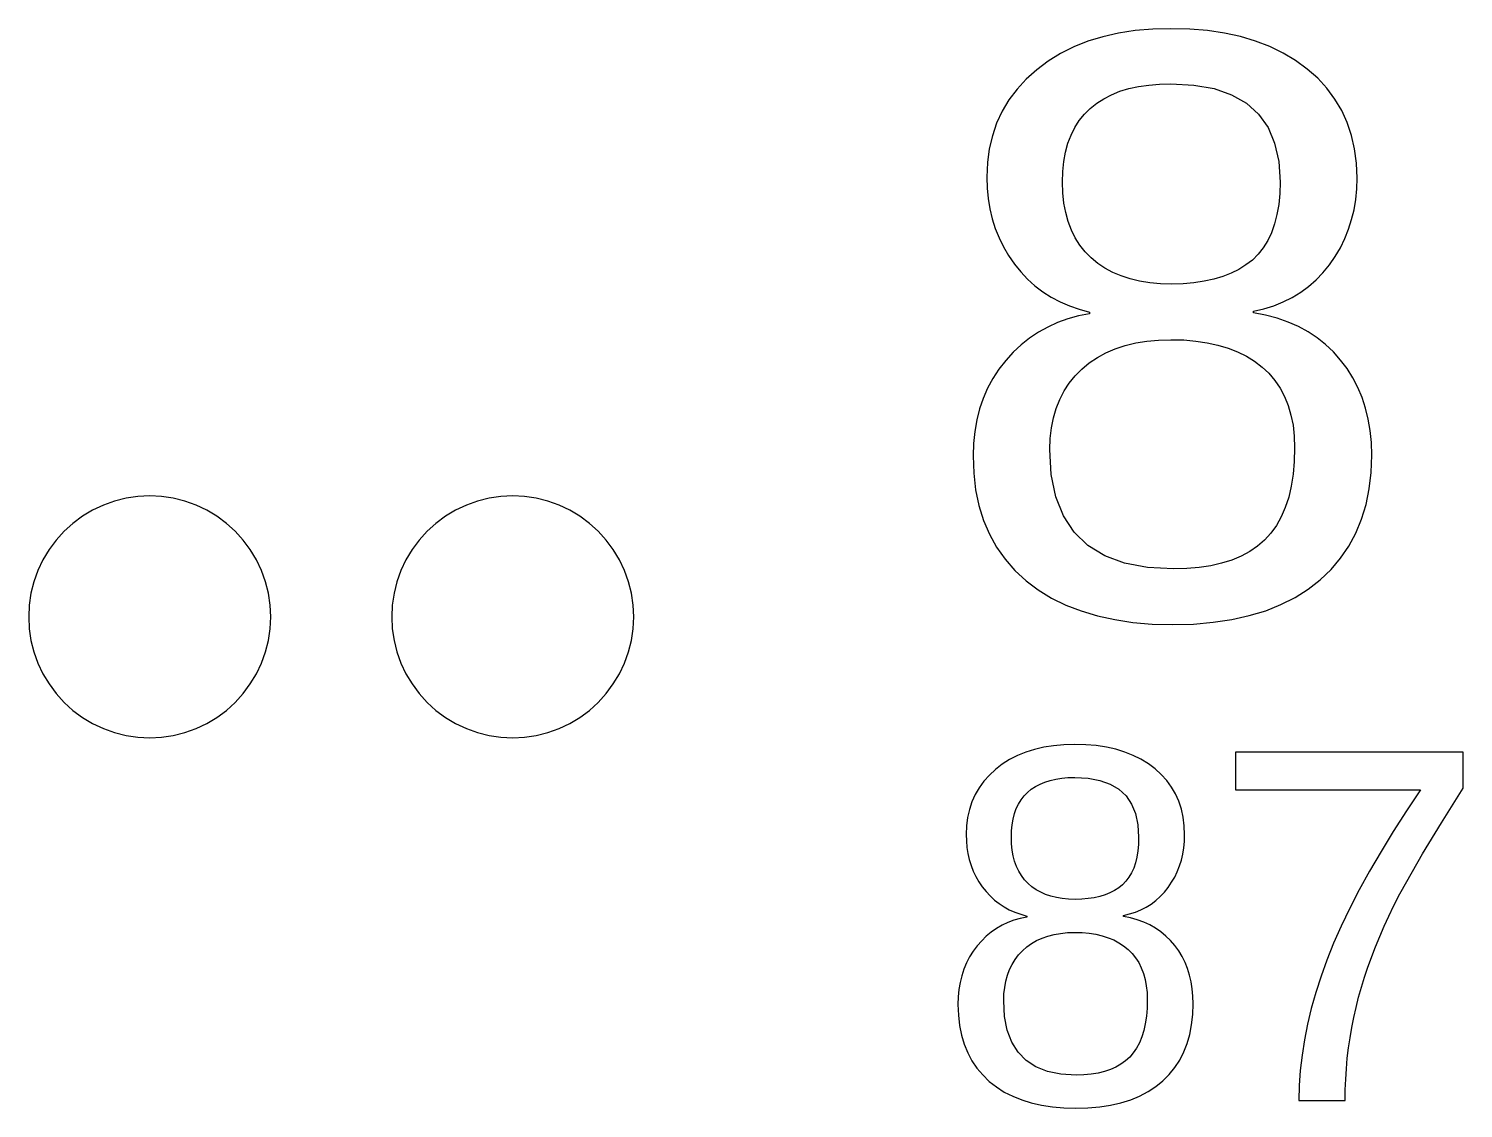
# Model space of a CAD drawing. Header units: metres. Extents: x -61 to 817, y 39 to 684.
# Drawn here: x 310.89 to 322.74, y 119.43 to 128.36 of the extents above; entities that cross this region are included whole.
import ezdxf

# ---------------------------------------------------------------- set-up
doc = ezdxf.new("R2010")
doc.units = ezdxf.units.M

msp = doc.modelspace()

# ---------------------------------------------------------------- linework, layer by layer
for p, q in [((319.763, 128.292), (319.64, 128.255)), ((319.893, 128.322), (319.763, 128.292)), ((320.031, 128.343), (319.893, 128.322)), ((320.175, 128.355), (320.031, 128.343)), ((320.326, 128.359), (320.175, 128.355)), ((320.481, 128.355), (320.326, 128.359)), ((320.628, 128.343), (320.481, 128.355)), ((320.768, 128.322), (320.628, 128.343)), ((320.9, 128.294), (320.768, 128.322)), ((321.025, 128.256), (320.9, 128.294)), ((319.524, 128.208), (319.414, 128.154)), ((319.64, 128.255), (319.524, 128.208)), ((321.143, 128.211), (321.025, 128.256)), ((321.253, 128.157), (321.143, 128.211)), ((319.312, 128.091), (319.217, 128.019)), ((319.414, 128.154), (319.312, 128.091)), ((321.356, 128.096), (321.253, 128.157)), ((321.452, 128.025), (321.356, 128.096)), ((319.13, 127.941), (319.054, 127.858)), ((319.217, 128.019), (319.13, 127.941)), ((321.539, 127.949), (321.452, 128.025)), ((321.615, 127.866), (321.539, 127.949)), ((319.054, 127.858), (318.987, 127.77)), ((319.771, 127.78), (319.835, 127.813)), ((319.835, 127.813), (319.904, 127.841)), ((319.904, 127.841), (319.978, 127.863)), ((319.978, 127.863), (320.057, 127.881)), ((320.057, 127.881), (320.142, 127.893)), ((320.142, 127.893), (320.231, 127.901)), ((320.231, 127.901), (320.326, 127.903)), ((320.326, 127.903), (320.515, 127.893)), ((320.515, 127.893), (320.682, 127.863)), ((320.682, 127.863), (320.827, 127.813)), ((320.827, 127.813), (320.949, 127.743)), ((321.681, 127.777), (321.615, 127.866)), ((318.987, 127.77), (318.931, 127.676)), ((319.611, 127.652), (319.659, 127.699)), ((319.659, 127.699), (319.712, 127.742)), ((319.712, 127.742), (319.771, 127.78)), ((320.949, 127.743), (321.05, 127.653)), ((321.737, 127.683), (321.681, 127.777)), ((318.885, 127.577), (318.85, 127.474)), ((318.931, 127.676), (318.885, 127.577)), ((319.532, 127.541), (319.568, 127.599)), ((319.568, 127.599), (319.611, 127.652)), ((321.05, 127.653), (321.128, 127.542)), ((321.783, 127.583), (321.737, 127.683)), ((321.819, 127.477), (321.783, 127.583)), ((318.85, 127.474), (318.824, 127.365)), ((319.475, 127.411), (319.501, 127.478)), ((319.501, 127.478), (319.532, 127.541)), ((321.128, 127.542), (321.183, 127.412)), ((321.844, 127.365), (321.819, 127.477)), ((318.824, 127.365), (318.809, 127.251)), ((319.441, 127.261), (319.455, 127.338)), ((319.455, 127.338), (319.475, 127.411)), ((321.183, 127.412), (321.217, 127.261)), ((321.86, 127.248), (321.844, 127.365)), ((318.809, 127.251), (318.804, 127.131)), ((319.433, 127.178), (319.441, 127.261)), ((321.217, 127.261), (321.228, 127.09)), ((321.865, 127.124), (321.86, 127.248)), ((318.804, 127.131), (318.807, 127.041)), ((319.43, 127.09), (319.433, 127.178)), ((321.862, 127.034), (321.865, 127.124)), ((318.807, 127.041), (318.815, 126.954)), ((319.433, 127.002), (319.43, 127.09)), ((319.442, 126.917), (319.433, 127.002)), ((321.225, 126.995), (321.217, 126.905)), ((321.228, 127.09), (321.225, 126.995)), ((321.854, 126.947), (321.862, 127.034)), ((318.815, 126.954), (318.829, 126.869)), ((318.829, 126.869), (318.849, 126.787)), ((319.456, 126.838), (319.442, 126.917)), ((321.217, 126.905), (321.202, 126.821)), ((321.819, 126.78), (321.839, 126.862)), ((321.839, 126.862), (321.854, 126.947)), ((318.849, 126.787), (318.874, 126.707)), ((319.476, 126.764), (319.456, 126.838)), ((319.503, 126.694), (319.476, 126.764)), ((321.183, 126.744), (321.157, 126.672)), ((321.202, 126.821), (321.183, 126.744)), ((321.794, 126.7), (321.819, 126.78)), ((318.874, 126.707), (318.905, 126.63)), ((318.905, 126.63), (318.942, 126.555)), ((319.535, 126.629), (319.503, 126.694)), ((319.573, 126.569), (319.535, 126.629)), ((321.157, 126.672), (321.126, 126.606)), ((321.726, 126.548), (321.763, 126.623)), ((321.763, 126.623), (321.794, 126.7)), ((318.942, 126.555), (318.984, 126.483)), ((319.616, 126.514), (319.573, 126.569)), ((319.666, 126.463), (319.616, 126.514)), ((321.089, 126.547), (321.047, 126.494)), ((321.126, 126.606), (321.089, 126.547)), ((321.683, 126.476), (321.726, 126.548)), ((318.984, 126.483), (319.032, 126.413)), ((319.032, 126.413), (319.085, 126.348)), ((319.721, 126.418), (319.666, 126.463)), ((319.78, 126.378), (319.721, 126.418)), ((320.945, 126.405), (320.887, 126.368)), ((320.999, 126.446), (320.945, 126.405)), ((321.047, 126.494), (320.999, 126.446)), ((321.582, 126.341), (321.635, 126.406)), ((321.635, 126.406), (321.683, 126.476)), ((319.085, 126.348), (319.141, 126.288)), ((319.141, 126.288), (319.202, 126.233)), ((319.845, 126.343), (319.78, 126.378)), ((319.914, 126.314), (319.845, 126.343)), ((319.988, 126.29), (319.914, 126.314)), ((320.067, 126.271), (319.988, 126.29)), ((320.15, 126.258), (320.067, 126.271)), ((320.601, 126.27), (320.516, 126.257)), ((320.68, 126.287), (320.601, 126.27)), ((320.754, 126.309), (320.68, 126.287)), ((320.823, 126.336), (320.754, 126.309)), ((320.887, 126.368), (320.823, 126.336)), ((321.463, 126.228), (321.525, 126.282)), ((321.525, 126.282), (321.582, 126.341)), ((319.202, 126.233), (319.267, 126.184)), ((319.267, 126.184), (319.336, 126.14)), ((320.239, 126.25), (320.15, 126.258)), ((320.332, 126.247), (320.239, 126.25)), ((320.427, 126.25), (320.332, 126.247)), ((320.516, 126.257), (320.427, 126.25)), ((321.328, 126.137), (321.398, 126.18)), ((321.398, 126.18), (321.463, 126.228)), ((319.336, 126.14), (319.41, 126.101)), ((319.41, 126.101), (319.487, 126.068)), ((319.487, 126.068), (319.568, 126.039)), ((319.568, 126.039), (319.654, 126.016)), ((321.008, 126.022), (321.094, 126.043)), ((321.094, 126.043), (321.176, 126.068)), ((321.176, 126.068), (321.254, 126.1)), ((321.254, 126.1), (321.328, 126.137)), ((319.389, 125.929), (319.309, 125.892)), ((319.474, 125.96), (319.389, 125.929)), ((319.562, 125.984), (319.474, 125.96)), ((319.654, 126.002), (319.562, 125.984)), ((319.654, 126.016), (319.654, 126.002)), ((321.008, 126.008), (321.008, 126.022)), ((321.108, 125.989), (321.008, 126.008)), ((321.203, 125.964), (321.108, 125.989)), ((321.294, 125.932), (321.203, 125.964)), ((321.379, 125.895), (321.294, 125.932)), ((319.158, 125.8), (319.089, 125.745)), ((319.232, 125.849), (319.158, 125.8)), ((319.309, 125.892), (319.232, 125.849)), ((321.459, 125.852), (321.379, 125.895)), ((321.534, 125.803), (321.459, 125.852)), ((321.603, 125.748), (321.534, 125.803)), ((319.023, 125.683), (318.961, 125.615)), ((319.089, 125.745), (319.023, 125.683)), ((319.718, 125.64), (319.789, 125.679)), ((319.789, 125.679), (319.866, 125.712)), ((319.866, 125.712), (319.948, 125.739)), ((319.948, 125.739), (320.035, 125.76)), ((320.035, 125.76), (320.127, 125.775)), ((320.127, 125.775), (320.224, 125.784)), ((320.224, 125.784), (320.326, 125.787)), ((320.326, 125.787), (320.431, 125.785)), ((320.431, 125.785), (320.531, 125.776)), ((320.531, 125.776), (320.625, 125.762)), ((320.625, 125.762), (320.714, 125.743)), ((320.714, 125.743), (320.798, 125.718)), ((320.798, 125.718), (320.876, 125.687)), ((320.876, 125.687), (320.949, 125.651)), ((321.668, 125.686), (321.603, 125.748)), ((321.728, 125.619), (321.668, 125.686)), ((318.961, 125.615), (318.904, 125.543)), ((319.59, 125.544), (319.651, 125.595)), ((319.651, 125.595), (319.718, 125.64)), ((320.949, 125.651), (321.017, 125.609)), ((321.017, 125.609), (321.079, 125.561)), ((321.079, 125.561), (321.135, 125.509)), ((321.782, 125.548), (321.728, 125.619)), ((318.854, 125.466), (318.811, 125.386)), ((318.904, 125.543), (318.854, 125.466)), ((319.485, 125.428), (319.534, 125.488)), ((319.534, 125.488), (319.59, 125.544)), ((321.135, 125.509), (321.185, 125.451)), ((321.185, 125.451), (321.228, 125.387)), ((321.829, 125.472), (321.782, 125.548)), ((321.871, 125.393), (321.829, 125.472)), ((318.811, 125.386), (318.774, 125.302)), ((319.407, 125.293), (319.443, 125.363)), ((319.443, 125.363), (319.485, 125.428)), ((321.228, 125.387), (321.265, 125.318)), ((321.265, 125.318), (321.295, 125.244)), ((321.906, 125.309), (321.871, 125.393)), ((318.744, 125.215), (318.721, 125.123)), ((318.774, 125.302), (318.744, 125.215)), ((319.354, 125.141), (319.377, 125.219)), ((319.377, 125.219), (319.407, 125.293)), ((321.295, 125.244), (321.318, 125.164)), ((321.934, 125.222), (321.906, 125.309)), ((321.956, 125.131), (321.934, 125.222)), ((318.721, 125.123), (318.704, 125.029)), ((319.338, 125.058), (319.354, 125.141)), ((321.318, 125.164), (321.335, 125.079)), ((321.972, 125.035), (321.956, 125.131)), ((318.704, 125.029), (318.694, 124.93)), ((319.325, 124.878), (319.328, 124.97)), ((319.328, 124.97), (319.338, 125.058)), ((321.335, 125.079), (321.345, 124.988)), ((321.345, 124.988), (321.348, 124.892)), ((321.982, 124.936), (321.972, 125.035)), ((318.694, 124.93), (318.691, 124.827)), ((319.337, 124.671), (319.325, 124.878)), ((321.348, 124.892), (321.345, 124.78)), ((321.985, 124.833), (321.982, 124.936)), ((318.691, 124.827), (318.696, 124.683)), ((321.345, 124.78), (321.336, 124.674)), ((321.98, 124.69), (321.985, 124.833)), ((318.696, 124.683), (318.712, 124.545)), ((319.375, 124.489), (319.337, 124.671)), ((321.336, 124.674), (321.32, 124.575)), ((321.964, 124.554), (321.98, 124.69)), ((311.788, 124.491), (311.691, 124.476)), ((311.886, 124.495), (311.788, 124.491)), ((311.984, 124.491), (311.886, 124.495)), ((312.081, 124.476), (311.984, 124.491)), ((314.788, 124.491), (314.691, 124.476)), ((314.886, 124.495), (314.788, 124.491)), ((314.984, 124.491), (314.886, 124.495)), ((315.081, 124.476), (314.984, 124.491)), ((318.712, 124.545), (318.739, 124.415)), ((319.438, 124.33), (319.375, 124.489)), ((321.32, 124.575), (321.299, 124.484)), ((321.938, 124.425), (321.964, 124.554)), ((311.414, 124.377), (311.33, 124.327)), ((311.503, 124.419), (311.414, 124.377)), ((311.596, 124.452), (311.503, 124.419)), ((311.691, 124.476), (311.596, 124.452)), ((312.176, 124.452), (312.081, 124.476)), ((312.269, 124.419), (312.176, 124.452)), ((312.357, 124.377), (312.269, 124.419)), ((312.441, 124.327), (312.357, 124.377)), ((314.414, 124.377), (314.33, 124.327)), ((314.503, 124.419), (314.414, 124.377)), ((314.596, 124.452), (314.503, 124.419)), ((314.691, 124.476), (314.596, 124.452)), ((315.176, 124.452), (315.081, 124.476)), ((315.269, 124.419), (315.176, 124.452)), ((315.357, 124.377), (315.269, 124.419)), ((315.441, 124.327), (315.357, 124.377)), ((318.739, 124.415), (318.777, 124.293)), ((321.271, 124.399), (321.238, 124.321)), ((321.299, 124.484), (321.271, 124.399)), ((321.901, 124.303), (321.938, 124.425)), ((311.251, 124.268), (311.179, 124.203)), ((311.33, 124.327), (311.251, 124.268)), ((312.52, 124.268), (312.441, 124.327)), ((312.593, 124.203), (312.52, 124.268)), ((314.251, 124.268), (314.179, 124.203)), ((314.33, 124.327), (314.251, 124.268)), ((315.52, 124.268), (315.441, 124.327)), ((315.593, 124.203), (315.52, 124.268)), ((318.777, 124.293), (318.826, 124.178)), ((319.527, 124.196), (319.438, 124.33)), ((321.198, 124.251), (321.152, 124.187)), ((321.238, 124.321), (321.198, 124.251)), ((321.854, 124.188), (321.901, 124.303)), ((311.179, 124.203), (311.113, 124.13)), ((312.659, 124.13), (312.593, 124.203)), ((314.179, 124.203), (314.113, 124.13)), ((315.659, 124.13), (315.593, 124.203)), ((318.826, 124.178), (318.885, 124.071)), ((319.64, 124.086), (319.527, 124.196)), ((321.152, 124.187), (321.1, 124.13)), ((321.796, 124.081), (321.854, 124.188)), ((311.054, 124.051), (311.004, 123.967)), ((311.113, 124.13), (311.054, 124.051)), ((312.717, 124.051), (312.659, 124.13)), ((312.768, 123.967), (312.717, 124.051)), ((314.054, 124.051), (314.004, 123.967)), ((314.113, 124.13), (314.054, 124.051)), ((315.717, 124.051), (315.659, 124.13)), ((315.768, 123.967), (315.717, 124.051)), ((318.885, 124.071), (318.955, 123.971)), ((319.779, 124.001), (319.64, 124.086)), ((320.977, 124.036), (320.906, 123.998)), ((321.042, 124.08), (320.977, 124.036)), ((321.1, 124.13), (321.042, 124.08)), ((321.728, 123.98), (321.796, 124.081)), ((311.004, 123.967), (310.962, 123.878)), ((312.81, 123.878), (312.768, 123.967)), ((314.004, 123.967), (313.962, 123.878)), ((315.81, 123.878), (315.768, 123.967)), ((318.955, 123.971), (319.036, 123.879)), ((319.943, 123.94), (319.779, 124.001)), ((320.132, 123.904), (319.943, 123.94)), ((320.347, 123.891), (320.132, 123.904)), ((320.559, 123.903), (320.456, 123.894)), ((320.655, 123.918), (320.559, 123.903)), ((320.745, 123.939), (320.655, 123.918)), ((320.829, 123.965), (320.745, 123.939)), ((320.906, 123.998), (320.829, 123.965)), ((321.649, 123.887), (321.728, 123.98)), ((310.929, 123.786), (310.905, 123.691)), ((310.962, 123.878), (310.929, 123.786)), ((312.843, 123.786), (312.81, 123.878)), ((312.867, 123.691), (312.843, 123.786)), ((313.929, 123.786), (313.905, 123.691)), ((313.962, 123.878), (313.929, 123.786)), ((315.843, 123.786), (315.81, 123.878)), ((315.867, 123.691), (315.843, 123.786)), ((319.036, 123.879), (319.128, 123.794)), ((319.128, 123.794), (319.229, 123.718)), ((320.456, 123.894), (320.347, 123.891)), ((321.461, 123.724), (321.56, 123.801)), ((321.56, 123.801), (321.649, 123.887)), ((310.905, 123.691), (310.891, 123.593)), ((312.881, 123.593), (312.867, 123.691)), ((313.905, 123.691), (313.891, 123.593)), ((315.881, 123.593), (315.867, 123.691)), ((319.229, 123.718), (319.339, 123.651)), ((321.353, 123.655), (321.461, 123.724)), ((310.891, 123.593), (310.886, 123.495)), ((312.886, 123.495), (312.881, 123.593)), ((313.891, 123.593), (313.886, 123.495)), ((315.886, 123.495), (315.881, 123.593)), ((319.339, 123.651), (319.457, 123.593)), ((319.457, 123.593), (319.583, 123.544)), ((319.583, 123.544), (319.718, 123.503)), ((320.973, 123.505), (321.109, 123.546)), ((321.109, 123.546), (321.235, 123.596)), ((321.235, 123.596), (321.353, 123.655)), ((310.886, 123.495), (310.891, 123.397)), ((312.881, 123.397), (312.886, 123.495)), ((313.886, 123.495), (313.891, 123.397)), ((315.881, 123.397), (315.886, 123.495)), ((319.718, 123.503), (319.861, 123.472)), ((319.861, 123.472), (320.012, 123.449)), ((320.012, 123.449), (320.172, 123.436)), ((320.172, 123.436), (320.34, 123.431)), ((320.34, 123.431), (320.512, 123.436)), ((320.512, 123.436), (320.675, 123.45)), ((320.675, 123.45), (320.829, 123.473)), ((320.829, 123.473), (320.973, 123.505)), ((310.891, 123.397), (310.905, 123.3)), ((312.867, 123.3), (312.881, 123.397)), ((313.891, 123.397), (313.905, 123.3)), ((315.867, 123.3), (315.881, 123.397)), ((310.905, 123.3), (310.929, 123.205)), ((310.929, 123.205), (310.962, 123.113)), ((312.81, 123.113), (312.843, 123.205)), ((312.843, 123.205), (312.867, 123.3)), ((313.905, 123.3), (313.929, 123.205)), ((313.929, 123.205), (313.962, 123.113)), ((315.81, 123.113), (315.843, 123.205)), ((315.843, 123.205), (315.867, 123.3)), ((310.962, 123.113), (311.004, 123.024)), ((312.768, 123.024), (312.81, 123.113)), ((313.962, 123.113), (314.004, 123.024)), ((315.768, 123.024), (315.81, 123.113)), ((311.004, 123.024), (311.054, 122.94)), ((312.717, 122.94), (312.768, 123.024)), ((314.004, 123.024), (314.054, 122.94)), ((315.717, 122.94), (315.768, 123.024)), ((311.054, 122.94), (311.113, 122.861)), ((311.113, 122.861), (311.179, 122.788)), ((312.593, 122.788), (312.659, 122.861)), ((312.659, 122.861), (312.717, 122.94)), ((314.054, 122.94), (314.113, 122.861)), ((314.113, 122.861), (314.179, 122.788)), ((315.593, 122.788), (315.659, 122.861)), ((315.659, 122.861), (315.717, 122.94)), ((311.179, 122.788), (311.251, 122.722)), ((311.251, 122.722), (311.33, 122.664)), ((312.441, 122.664), (312.52, 122.722)), ((312.52, 122.722), (312.593, 122.788)), ((314.179, 122.788), (314.251, 122.722)), ((314.251, 122.722), (314.33, 122.664)), ((315.441, 122.664), (315.52, 122.722)), ((315.52, 122.722), (315.593, 122.788)), ((311.33, 122.664), (311.414, 122.614)), ((311.414, 122.614), (311.503, 122.572)), ((312.269, 122.572), (312.357, 122.614)), ((312.357, 122.614), (312.441, 122.664)), ((314.33, 122.664), (314.414, 122.614)), ((314.414, 122.614), (314.503, 122.572)), ((315.269, 122.572), (315.357, 122.614)), ((315.357, 122.614), (315.441, 122.664)), ((311.503, 122.572), (311.596, 122.539)), ((311.596, 122.539), (311.691, 122.515)), ((311.691, 122.515), (311.788, 122.5)), ((311.788, 122.5), (311.886, 122.495)), ((311.886, 122.495), (311.984, 122.5)), ((311.984, 122.5), (312.081, 122.515)), ((312.081, 122.515), (312.176, 122.539)), ((312.176, 122.539), (312.269, 122.572)), ((314.503, 122.572), (314.596, 122.539)), ((314.596, 122.539), (314.691, 122.515)), ((314.691, 122.515), (314.788, 122.5)), ((314.788, 122.5), (314.886, 122.495)), ((314.886, 122.495), (314.984, 122.5)), ((314.984, 122.5), (315.081, 122.515)), ((315.081, 122.515), (315.176, 122.539)), ((315.176, 122.539), (315.269, 122.572)), ((319.126, 122.376), (319.057, 122.348)), ((319.199, 122.399), (319.126, 122.376)), ((319.275, 122.417), (319.199, 122.399)), ((319.356, 122.429), (319.275, 122.417)), ((319.442, 122.437), (319.356, 122.429)), ((319.531, 122.439), (319.442, 122.437)), ((319.622, 122.437), (319.531, 122.439)), ((319.709, 122.43), (319.622, 122.437)), ((319.792, 122.417), (319.709, 122.43)), ((319.87, 122.4), (319.792, 122.417)), ((319.944, 122.377), (319.87, 122.4)), ((320.013, 122.35), (319.944, 122.377)), ((322.742, 122.375), (320.858, 122.375)), ((320.858, 122.375), (320.858, 122.064)), ((322.742, 122.078), (322.742, 122.375)), ((318.932, 122.277), (318.876, 122.233)), ((318.993, 122.315), (318.932, 122.277)), ((319.057, 122.348), (318.993, 122.315)), ((320.078, 122.317), (320.013, 122.35)), ((320.139, 122.28), (320.078, 122.317)), ((320.195, 122.237), (320.139, 122.28)), ((320.246, 122.191), (320.195, 122.237)), ((318.78, 122.136), (318.741, 122.082)), ((318.825, 122.186), (318.78, 122.136)), ((318.876, 122.233), (318.825, 122.186)), ((319.244, 122.112), (319.284, 122.129)), ((319.284, 122.129), (319.327, 122.143)), ((319.327, 122.143), (319.374, 122.154)), ((319.374, 122.154), (319.423, 122.161)), ((319.423, 122.161), (319.475, 122.166)), ((319.475, 122.166), (319.531, 122.167)), ((319.531, 122.167), (319.642, 122.161)), ((319.642, 122.161), (319.739, 122.143)), ((319.739, 122.143), (319.824, 122.112)), ((320.291, 122.141), (320.246, 122.191)), ((320.33, 122.088), (320.291, 122.141)), ((318.708, 122.026), (318.681, 121.966)), ((318.741, 122.082), (318.708, 122.026)), ((319.088, 121.982), (319.113, 122.014)), ((319.113, 122.014), (319.141, 122.043)), ((319.141, 122.043), (319.172, 122.07)), ((319.172, 122.07), (319.206, 122.092)), ((319.206, 122.092), (319.244, 122.112)), ((319.824, 122.112), (319.896, 122.07)), ((319.896, 122.07), (319.955, 122.015)), ((319.955, 122.015), (320, 121.947)), ((320.364, 122.031), (320.33, 122.088)), ((320.391, 121.97), (320.364, 122.031)), ((320.858, 122.064), (322.389, 122.064)), ((322.389, 122.064), (322.272, 121.89)), ((322.561, 121.793), (322.742, 122.078)), ((318.66, 121.903), (318.645, 121.837)), ((318.681, 121.966), (318.66, 121.903)), ((319.033, 121.868), (319.048, 121.909)), ((319.048, 121.909), (319.066, 121.947)), ((319.066, 121.947), (319.088, 121.982)), ((320, 121.947), (320.033, 121.868)), ((320.412, 121.906), (320.391, 121.97)), ((320.427, 121.838), (320.412, 121.906)), ((322.272, 121.89), (322.163, 121.72)), ((318.636, 121.768), (318.633, 121.696)), ((318.645, 121.837), (318.636, 121.768)), ((319.009, 121.726), (319.013, 121.776)), ((319.013, 121.776), (319.022, 121.823)), ((319.022, 121.823), (319.033, 121.868)), ((320.033, 121.868), (320.052, 121.776)), ((320.052, 121.776), (320.059, 121.672)), ((320.436, 121.767), (320.427, 121.838)), ((320.439, 121.692), (320.436, 121.767)), ((322.405, 121.536), (322.561, 121.793)), ((318.633, 121.696), (318.635, 121.642)), ((319.007, 121.672), (319.009, 121.726)), ((319.009, 121.618), (319.007, 121.672)), ((320.059, 121.672), (320.057, 121.614)), ((320.437, 121.638), (320.439, 121.692)), ((322.163, 121.72), (322.062, 121.554)), ((318.635, 121.642), (318.639, 121.589)), ((318.639, 121.589), (318.648, 121.538)), ((318.648, 121.538), (318.659, 121.488)), ((319.014, 121.567), (319.009, 121.618)), ((319.022, 121.519), (319.014, 121.567)), ((320.052, 121.559), (320.044, 121.508)), ((320.057, 121.614), (320.052, 121.559)), ((320.412, 121.484), (320.424, 121.533)), ((320.424, 121.533), (320.432, 121.585)), ((320.432, 121.585), (320.437, 121.638)), ((322.062, 121.554), (321.968, 121.393)), ((322.274, 121.308), (322.405, 121.536)), ((318.659, 121.488), (318.674, 121.44)), ((318.674, 121.44), (318.692, 121.393)), ((319.034, 121.474), (319.022, 121.519)), ((319.049, 121.431), (319.034, 121.474)), ((319.068, 121.392), (319.049, 121.431)), ((320.018, 121.418), (319.999, 121.378)), ((320.032, 121.461), (320.018, 121.418)), ((320.044, 121.508), (320.032, 121.461)), ((320.378, 121.388), (320.397, 121.435)), ((320.397, 121.435), (320.412, 121.484)), ((318.692, 121.393), (318.714, 121.348)), ((318.714, 121.348), (318.739, 121.304)), ((318.739, 121.304), (318.767, 121.262)), ((319.09, 121.355), (319.068, 121.392)), ((319.116, 121.321), (319.09, 121.355)), ((319.145, 121.29), (319.116, 121.321)), ((319.177, 121.263), (319.145, 121.29)), ((319.953, 121.309), (319.925, 121.28)), ((319.978, 121.342), (319.953, 121.309)), ((319.999, 121.378), (319.978, 121.342)), ((320.303, 121.257), (320.331, 121.3)), ((320.331, 121.3), (320.357, 121.343)), ((320.357, 121.343), (320.378, 121.388)), ((321.968, 121.393), (321.882, 121.237)), ((322.218, 121.205), (322.274, 121.308)), ((318.767, 121.262), (318.798, 121.223)), ((318.798, 121.223), (318.832, 121.187)), ((318.832, 121.187), (318.868, 121.153)), ((319.212, 121.239), (319.177, 121.263)), ((319.25, 121.218), (319.212, 121.239)), ((319.29, 121.2), (319.25, 121.218)), ((319.333, 121.185), (319.29, 121.2)), ((319.38, 121.174), (319.333, 121.185)), ((319.428, 121.166), (319.38, 121.174)), ((319.692, 121.173), (319.643, 121.165)), ((319.738, 121.183), (319.692, 121.173)), ((319.782, 121.197), (319.738, 121.183)), ((319.822, 121.213), (319.782, 121.197)), ((319.859, 121.233), (319.822, 121.213)), ((319.894, 121.255), (319.859, 121.233)), ((319.925, 121.28), (319.894, 121.255)), ((320.202, 121.149), (320.238, 121.182)), ((320.238, 121.182), (320.272, 121.218)), ((320.272, 121.218), (320.303, 121.257)), ((321.882, 121.237), (321.804, 121.085)), ((322.169, 121.109), (322.218, 121.205)), ((318.868, 121.153), (318.906, 121.124)), ((318.906, 121.124), (318.947, 121.097)), ((318.947, 121.097), (318.99, 121.073)), ((318.99, 121.073), (319.036, 121.053)), ((319.036, 121.053), (319.084, 121.036)), ((319.48, 121.161), (319.428, 121.166)), ((319.535, 121.159), (319.48, 121.161)), ((319.59, 121.161), (319.535, 121.159)), ((319.643, 121.165), (319.59, 121.161)), ((319.984, 121.038), (320.032, 121.053)), ((320.032, 121.053), (320.078, 121.072)), ((320.078, 121.072), (320.122, 121.095)), ((320.122, 121.095), (320.163, 121.12)), ((320.163, 121.12), (320.202, 121.149)), ((321.804, 121.085), (321.733, 120.938)), ((322.126, 121.02), (322.169, 121.109)), ((318.93, 120.946), (318.885, 120.919)), ((318.978, 120.968), (318.93, 120.946)), ((319.028, 120.987), (318.978, 120.968)), ((319.08, 121.002), (319.028, 120.987)), ((319.134, 121.013), (319.08, 121.002)), ((319.084, 121.036), (319.134, 121.021)), ((319.134, 121.021), (319.134, 121.013)), ((319.933, 121.025), (319.984, 121.038)), ((319.933, 121.017), (319.933, 121.025)), ((319.992, 121.005), (319.933, 121.017)), ((320.048, 120.99), (319.992, 121.005)), ((320.101, 120.97), (320.048, 120.99)), ((320.152, 120.947), (320.101, 120.97)), ((320.199, 120.921), (320.152, 120.947)), ((321.733, 120.938), (321.67, 120.796)), ((322.016, 120.767), (322.087, 120.936)), ((322.087, 120.936), (322.126, 121.02)), ((318.762, 120.816), (318.725, 120.774)), ((318.8, 120.854), (318.762, 120.816)), ((318.841, 120.889), (318.8, 120.854)), ((318.885, 120.919), (318.841, 120.889)), ((319.174, 120.794), (319.216, 120.818)), ((319.216, 120.818), (319.261, 120.839)), ((319.261, 120.839), (319.309, 120.856)), ((319.309, 120.856), (319.36, 120.869)), ((319.36, 120.869), (319.414, 120.878)), ((319.414, 120.878), (319.471, 120.884)), ((319.471, 120.884), (319.531, 120.885)), ((319.531, 120.885), (319.592, 120.884)), ((319.592, 120.884), (319.651, 120.879)), ((319.651, 120.879), (319.706, 120.87)), ((319.706, 120.87), (319.758, 120.858)), ((319.758, 120.858), (319.807, 120.842)), ((319.807, 120.842), (319.853, 120.823)), ((319.853, 120.823), (319.896, 120.8)), ((320.243, 120.89), (320.199, 120.921)), ((320.284, 120.856), (320.243, 120.89)), ((320.323, 120.819), (320.284, 120.856)), ((320.358, 120.777), (320.323, 120.819)), ((318.691, 120.73), (318.662, 120.683)), ((318.725, 120.774), (318.691, 120.73)), ((319.038, 120.662), (319.066, 120.7)), ((319.066, 120.7), (319.099, 120.734)), ((319.099, 120.734), (319.135, 120.766)), ((319.135, 120.766), (319.174, 120.794)), ((319.896, 120.8), (319.935, 120.774)), ((319.935, 120.774), (319.972, 120.744)), ((319.972, 120.744), (320.005, 120.712)), ((320.005, 120.712), (320.034, 120.676)), ((320.39, 120.733), (320.358, 120.777)), ((320.418, 120.687), (320.39, 120.733)), ((321.67, 120.796), (321.615, 120.657)), ((321.953, 120.599), (322.016, 120.767)), ((318.615, 120.582), (318.597, 120.528)), ((318.637, 120.634), (318.615, 120.582)), ((318.662, 120.683), (318.637, 120.634)), ((318.974, 120.532), (318.992, 120.578)), ((318.992, 120.578), (319.013, 120.621)), ((319.013, 120.621), (319.038, 120.662)), ((320.034, 120.676), (320.06, 120.636)), ((320.06, 120.636), (320.081, 120.593)), ((320.081, 120.593), (320.099, 120.547)), ((320.442, 120.638), (320.418, 120.687)), ((320.463, 120.587), (320.442, 120.638)), ((320.48, 120.533), (320.463, 120.587)), ((321.615, 120.657), (321.566, 120.523)), ((321.926, 120.516), (321.953, 120.599)), ((318.584, 120.472), (318.574, 120.414)), ((318.597, 120.528), (318.584, 120.472)), ((318.952, 120.431), (318.961, 120.483)), ((318.961, 120.483), (318.974, 120.532)), ((320.099, 120.547), (320.112, 120.497)), ((320.112, 120.497), (320.122, 120.444)), ((320.493, 120.477), (320.48, 120.533)), ((320.502, 120.419), (320.493, 120.477)), ((321.566, 120.523), (321.523, 120.389)), ((321.9, 120.432), (321.926, 120.516)), ((318.568, 120.353), (318.566, 120.29)), ((318.574, 120.414), (318.568, 120.353)), ((318.944, 120.319), (318.946, 120.377)), ((318.946, 120.377), (318.952, 120.431)), ((320.122, 120.444), (320.128, 120.388)), ((320.128, 120.388), (320.13, 120.328)), ((320.508, 120.358), (320.502, 120.419)), ((320.51, 120.294), (320.508, 120.358)), ((321.523, 120.389), (321.486, 120.257)), ((321.856, 120.266), (321.877, 120.349)), ((321.877, 120.349), (321.9, 120.432)), ((318.566, 120.29), (318.569, 120.201)), ((318.951, 120.191), (318.944, 120.319)), ((320.128, 120.258), (320.123, 120.193)), ((320.13, 120.328), (320.128, 120.258)), ((320.507, 120.206), (320.51, 120.294)), ((321.486, 120.257), (321.455, 120.127)), ((321.837, 120.183), (321.856, 120.266)), ((318.569, 120.201), (318.579, 120.117)), ((318.579, 120.117), (318.595, 120.037)), ((318.973, 120.077), (318.951, 120.191)), ((320.114, 120.131), (320.101, 120.074)), ((320.123, 120.193), (320.114, 120.131)), ((320.482, 120.042), (320.497, 120.122)), ((320.497, 120.122), (320.507, 120.206)), ((321.455, 120.127), (321.429, 119.998)), ((321.82, 120.1), (321.837, 120.183)), ((318.595, 120.037), (318.617, 119.961)), ((319.01, 119.978), (318.973, 120.077)), ((320.085, 120.022), (320.065, 119.973)), ((320.101, 120.074), (320.085, 120.022)), ((320.46, 119.967), (320.482, 120.042)), ((321.429, 119.998), (321.409, 119.87)), ((321.793, 119.93), (321.806, 120.015)), ((321.806, 120.015), (321.82, 120.1)), ((318.617, 119.961), (318.646, 119.891)), ((318.646, 119.891), (318.681, 119.825)), ((319.062, 119.895), (319.01, 119.978)), ((319.129, 119.827), (319.062, 119.895)), ((320.015, 119.89), (319.985, 119.854)), ((320.042, 119.929), (320.015, 119.89)), ((320.065, 119.973), (320.042, 119.929)), ((320.398, 119.83), (320.432, 119.897)), ((320.432, 119.897), (320.46, 119.967)), ((321.409, 119.87), (321.395, 119.744)), ((321.783, 119.845), (321.793, 119.93)), ((318.681, 119.825), (318.722, 119.763)), ((318.722, 119.763), (318.77, 119.707)), ((319.21, 119.774), (319.129, 119.827)), ((319.306, 119.736), (319.21, 119.774)), ((319.826, 119.751), (319.777, 119.735)), ((319.871, 119.772), (319.826, 119.751)), ((319.913, 119.796), (319.871, 119.772)), ((319.951, 119.823), (319.913, 119.796)), ((319.985, 119.854), (319.951, 119.823)), ((320.312, 119.711), (320.358, 119.769)), ((320.358, 119.769), (320.398, 119.83)), ((321.77, 119.671), (321.776, 119.758)), ((321.776, 119.758), (321.783, 119.845)), ((318.77, 119.707), (318.824, 119.654)), ((318.824, 119.654), (318.884, 119.608)), ((319.417, 119.713), (319.306, 119.736)), ((319.543, 119.705), (319.417, 119.713)), ((319.607, 119.707), (319.543, 119.705)), ((319.667, 119.713), (319.607, 119.707)), ((319.724, 119.722), (319.667, 119.713)), ((319.777, 119.735), (319.724, 119.722)), ((320.2, 119.611), (320.259, 119.658)), ((320.259, 119.658), (320.312, 119.711)), ((321.395, 119.744), (321.386, 119.619)), ((321.767, 119.584), (321.77, 119.671)), ((318.884, 119.608), (318.948, 119.566)), ((318.948, 119.566), (319.018, 119.531)), ((319.018, 119.531), (319.093, 119.5)), ((319.993, 119.502), (320.067, 119.532)), ((320.067, 119.532), (320.137, 119.569)), ((320.137, 119.569), (320.2, 119.611)), ((321.386, 119.619), (321.384, 119.495)), ((321.766, 119.495), (321.767, 119.584)), ((319.093, 119.5), (319.172, 119.476)), ((319.172, 119.476), (319.256, 119.456)), ((319.256, 119.456), (319.346, 119.443)), ((319.346, 119.443), (319.44, 119.434)), ((319.44, 119.434), (319.539, 119.431)), ((319.539, 119.431), (319.64, 119.434)), ((319.64, 119.434), (319.737, 119.443)), ((319.737, 119.443), (319.827, 119.457)), ((319.827, 119.457), (319.913, 119.476)), ((319.913, 119.476), (319.993, 119.502)), ((321.384, 119.495), (321.766, 119.495))]:
    msp.add_line(p, q)

doc.saveas('drawing.dxf')
